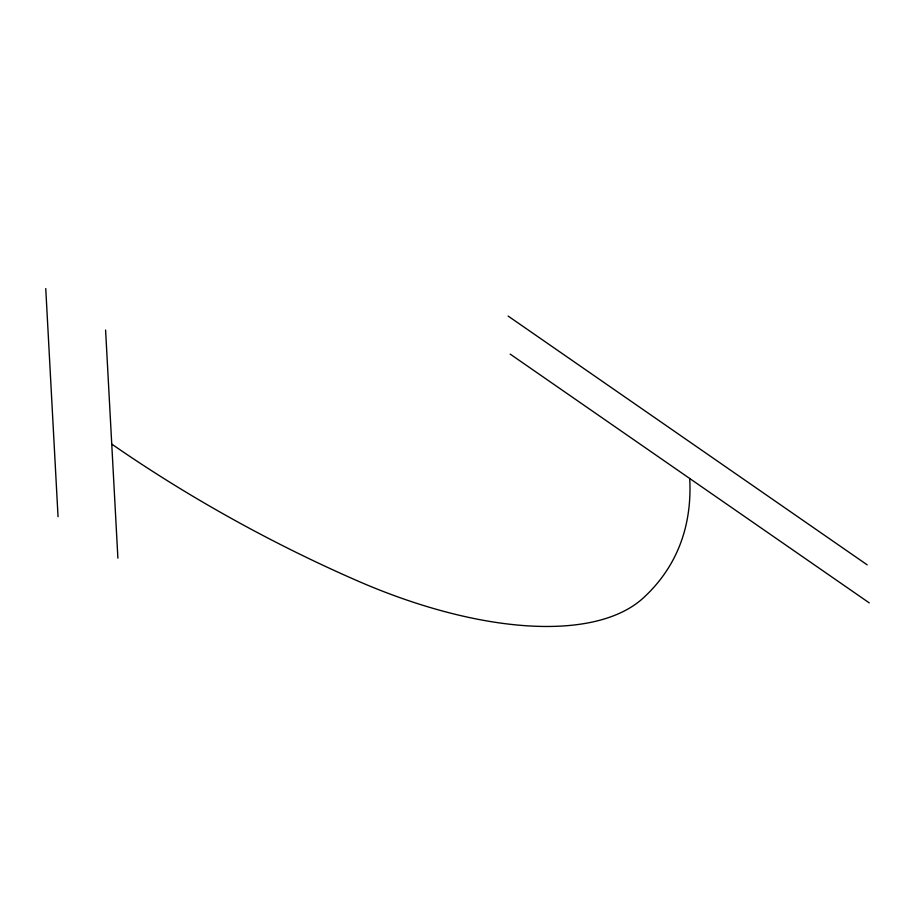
<?xml version="1.0" encoding="UTF-8"?>
<svg xmlns="http://www.w3.org/2000/svg" width="915" height="915" viewBox="0 0 915 915"><rect width="100%" height="100%" fill="white"/><g stroke="black" fill="none" stroke-linecap="round" stroke-linejoin="round"><path stroke-width="1.37" d="M508.122 316.064L867.203 564.864M510.17 354.094L869.25 602.882M105.591 330.018L117.898 558.173M45.75 288.545L58.045 516.701M689.716 478.488A668.19 302.316 27.9 0 1 643.302 597.952A316.865 143.358 27.9 0 1 357.754 580.968A668.19 302.316 27.9 0 1 111.744 444.095"/></g></svg>
